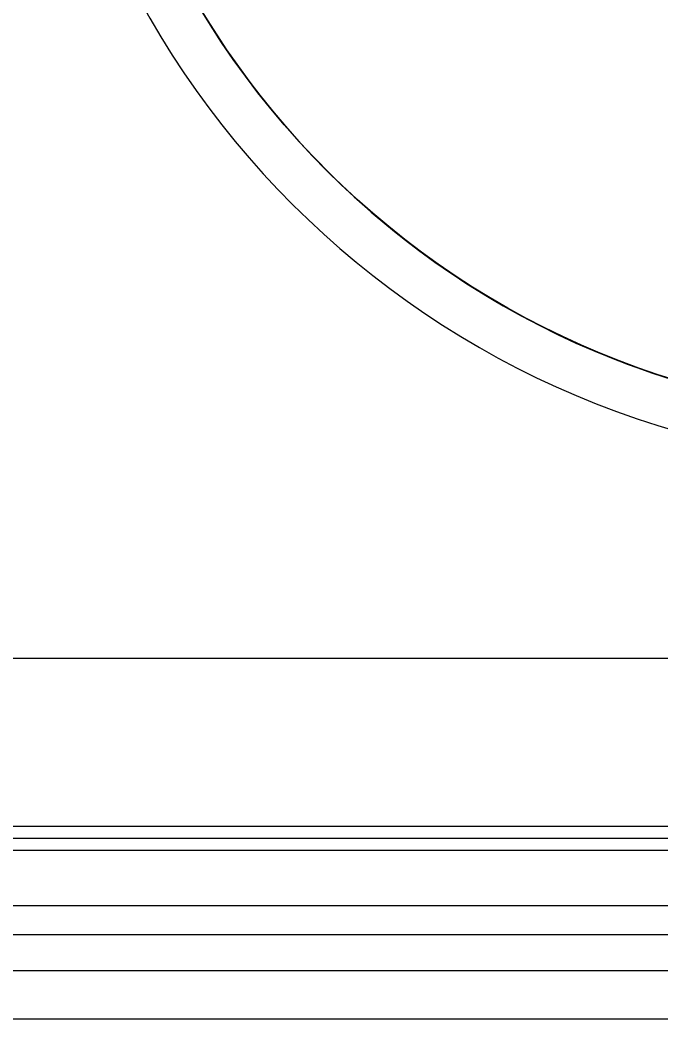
# Model space of a CAD drawing. Extents: x 0 to 323, y 0 to 320.
# Drawn here: x 3.763 to 6.425, y 154.805 to 158.957 of the extents above; entities that cross this region are included whole.
import ezdxf

# ---------------------------------------------------------------- set-up
doc = ezdxf.new("R2010")
doc.units = 0
doc.header["$MEASUREMENT"] = 0
doc.layers.get('0').update_dxf_attribs({"linetype": 'CONTINUOUS'})
for name, color, linetype in [('BOARD_GEOMETRY_OUTLINE', 1, 'CONTINUOUS'), ('ETCH_BOTTOM', 7, 'CONTINUOUS'), ('ETCH_GND', 3, 'CONTINUOUS'), ('ETCH_INT1', 4, 'CONTINUOUS'), ('ETCH_INT2', 5, 'CONTINUOUS'), ('ETCH_PWR', 6, 'CONTINUOUS'), ('ETCH_TOP', 2, 'CONTINUOUS'), ('PACKAGE_KEEPIN_ALL', 12, 'CONTINUOUS'), ('ROUTE_KEEPOUT_ALL', 19, 'CONTINUOUS')]:
    doc.layers.add(name, color=color, linetype=linetype)

# ---------------------------------------------------------------- blocks, each defined once
blk = doc.blocks.new('F_3500_7CIRC')
at = {"layer": 'ROUTE_KEEPOUT_ALL'}
blk.add_lwpolyline([(0, 3.5, -0.414214), (3.5, 0, -0.414214), (0, -3.5, -0.414214), (-3.5, 0, -0.414214), (0, 3.5)], format="xyb", close=True, dxfattribs=at)
at = {"flags": 2}
for tag in ['SYMBOL_TYPE', 'CDN_TYPE', 'REFDES']:
    blk.add_attdef(tag, (0, 0), '', height=0.2, dxfattribs=at)

msp = doc.modelspace()

# ---------------------------------------------------------------- linework, layer by layer
at = {"layer": 'BOARD_GEOMETRY_OUTLINE'}
msp.add_lwpolyline([(1.5126, 154.8055), (1.5126, 272.8055), (191.5126, 272.8055), (191.5126, 154.8055)], close=True, dxfattribs=at)
at = {"layer": 'ETCH_BOTTOM'}
msp.add_lwpolyline([(2.4526, 155.5555), (2.4526, 271.8755), (190.9426, 271.8755), (190.9426, 155.5555), (176.0326, 155.5555), (176.0326, 158.1655), (150.3726, 158.1655), (150.3726, 155.5555)], close=True, dxfattribs=at)
msp.add_lwpolyline([(7.5126, 157.1053, 1), (7.5126, 164.5057, 1)], format="xyb", close=True, dxfattribs=at)
at = {"layer": 'ETCH_GND'}
msp.add_lwpolyline([(150.1226, 155.1555), (2.0126, 155.1555), (2.0126, 272.2555), (191.1126, 272.2555), (191.1126, 155.1555), (176.0826, 155.1555), (176.0826, 158.3855), (150.1226, 158.3855)], close=True, dxfattribs=at)
msp.add_lwpolyline([(7.5126, 157.3053, 1), (7.5126, 164.3057, 1)], format="xyb", close=True, dxfattribs=at)
at = {"layer": 'ETCH_INT1'}
msp.add_lwpolyline([(150.0026, 155.5055), (2.2626, 155.5055), (2.2626, 272.3055), (190.5626, 272.3055)], dxfattribs=at)
msp.add_lwpolyline([(7.5126, 157.3053, 1), (7.5126, 164.3057, 1)], format="xyb", close=True, dxfattribs=at)
at = {"layer": 'ETCH_INT2'}
msp.add_lwpolyline([(149.8826, 155.0055), (1.9626, 155.0055), (1.7126, 155.2555), (1.7126, 227.0055)], dxfattribs=at)
msp.add_lwpolyline([(12.7886, 199.8887), (10.3125, 197.4126), (10.3125, 167.7984), (10.7125, 167.3984), (10.7125, 162.224, 4.945626), (10.7621, 159.5047), (14.4615, 155.8054), (149.8826, 155.8054)], format="xyb", dxfattribs=at)
at = {"layer": 'ETCH_PWR'}
msp.add_lwpolyline([(150.3826, 155.6055), (3.2126, 155.6055), (2.4626, 156.3555), (2.4626, 271.8055)], dxfattribs=at)
msp.add_lwpolyline([(7.5126, 157.3053, 1), (7.5126, 164.3057, 1)], format="xyb", close=True, dxfattribs=at)
at = {"layer": 'ETCH_TOP'}
msp.add_lwpolyline([(1.9626, 155.2755), (1.9626, 272.1955), (190.9526, 272.1955), (190.9526, 155.2755), (176.0826, 155.2755), (176.0826, 158.4455), (150.2426, 158.4455), (150.2426, 155.2755)], close=True, dxfattribs=at)
msp.add_lwpolyline([(7.5126, 157.3053, 1), (7.5126, 164.3057, 1)], format="xyb", close=True, dxfattribs=at)
at = {"layer": 'PACKAGE_KEEPIN_ALL'}
msp.add_lwpolyline([(3.0126, 271.8055), (3.0126, 156.3055), (190.5126, 156.3055), (190.5126, 271.8055)], close=True, dxfattribs=at)

# ---------------------------------------------------------------- block references
msp.add_blockref('F_3500_7CIRC', (7.5126, 160.8055))

doc.saveas('drawing.dxf')
